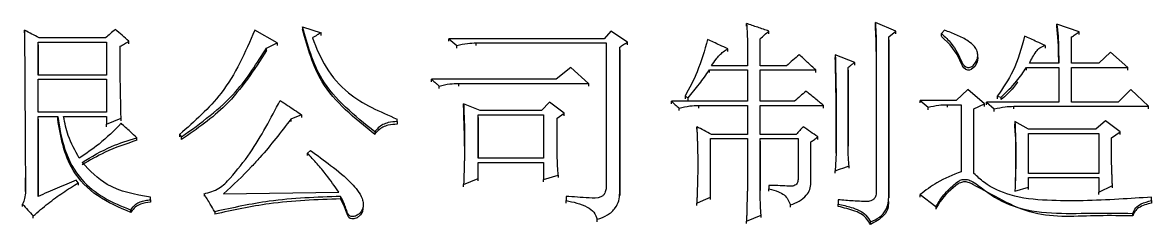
# Model space of a CAD drawing. Header units: millimetres. Extents: x 2371 to 4515, y 843 to 2359.
# Drawn here: x 2909.35 to 2921.86, y 2089.21 to 2091.44 of the extents above; entities that cross this region are included whole.
import ezdxf

# ---------------------------------------------------------------- set-up
doc = ezdxf.new("R2010")
doc.units = ezdxf.units.MM

msp = doc.modelspace()

# ---------------------------------------------------------------- linework, layer by layer
at = {"color": 7, "linetype": 'Continuous', "lineweight": 25}
for p, q in [((2912.453, 2091.391), (2912.453, 2091.361)), ((2917.375, 2091.398), (2917.375, 2091.428)), ((2919.03, 2091.344), (2918.803, 2091.438)), ((2918.803, 2091.408), (2918.803, 2091.438)), ((2921.063, 2091.335), (2920.815, 2091.419)), ((2920.815, 2091.389), (2920.815, 2091.419)), ((2909.37, 2091.324), (2909.37, 2091.354)), ((2910.268, 2091.269), (2909.532, 2091.269)), ((2912.172, 2091.213), (2911.923, 2091.354)), ((2912.658, 2091.296), (2912.658, 2091.326)), ((2914.075, 2091.26), (2914.162, 2091.185)), ((2915.795, 2091.26), (2914.075, 2091.26)), ((2914.075, 2091.231), (2914.075, 2091.26)), ((2915.871, 2091.344), (2915.795, 2091.26)), ((2916.055, 2091.223), (2915.871, 2091.344)), ((2917.526, 2090.961), (2917.526, 2091.26)), ((2917.526, 2091.231), (2917.526, 2091.26)), ((2917.624, 2091.315), (2917.624, 2091.344)), ((2918.954, 2091.279), (2919.03, 2091.344)), ((2918.954, 2089.525), (2918.954, 2091.279)), ((2918.954, 2091.249), (2918.954, 2091.279)), ((2918.954, 2091.249), (2918.954, 2089.498)), ((2919.03, 2091.315), (2919.03, 2091.344)), ((2919.571, 2091.354), (2919.538, 2091.316)), ((2919.538, 2091.287), (2919.538, 2091.316)), ((2920.977, 2090.989), (2920.977, 2091.279)), ((2920.977, 2091.249), (2920.977, 2091.279)), ((2921.063, 2091.305), (2921.063, 2091.335)), ((2909.521, 2091.223), (2910.279, 2091.223)), ((2909.521, 2090.858), (2909.521, 2091.223)), ((2909.521, 2091.193), (2909.521, 2091.223)), ((2909.521, 2091.193), (2909.521, 2090.858)), ((2910.279, 2091.223), (2910.279, 2090.858)), ((2910.527, 2091.203), (2910.527, 2091.232)), ((2912.053, 2091.128), (2912.053, 2091.157)), ((2912.172, 2091.213), (2912.172, 2091.184)), ((2914.162, 2091.156), (2914.162, 2091.185)), ((2914.378, 2091.213), (2915.817, 2091.213)), ((2914.378, 2091.184), (2914.378, 2091.213)), ((2915.817, 2091.213), (2915.817, 2089.601)), ((2915.969, 2089.554), (2915.969, 2091.167)), ((2915.969, 2091.137), (2915.969, 2091.167)), ((2915.969, 2091.137), (2915.969, 2089.526)), ((2916.055, 2091.193), (2916.055, 2091.223)), ((2917.169, 2091.119), (2917.169, 2091.148)), ((2918.813, 2091.148), (2918.813, 2089.563)), ((2918.813, 2091.148), (2918.813, 2091.119)), ((2920.685, 2091.185), (2920.685, 2091.156)), ((2917.386, 2091.101), (2917.386, 2090.961)), ((2917.386, 2091.101), (2917.386, 2091.072)), ((2918.575, 2090.998), (2918.359, 2091.083)), ((2918.359, 2091.083), (2918.359, 2091.053)), ((2918.575, 2090.969), (2918.575, 2090.998)), ((2919.938, 2091.084), (2919.938, 2091.093)), ((2919.938, 2091.064), (2919.938, 2091.075)), ((2920.836, 2090.989), (2920.512, 2090.989)), ((2921.28, 2090.989), (2920.977, 2090.989)), ((2921.41, 2091.111), (2921.28, 2090.989)), ((2921.604, 2090.942), (2921.41, 2091.111)), ((2915.428, 2090.942), (2915.265, 2090.811)), ((2915.622, 2090.764), (2915.428, 2090.942)), ((2916.964, 2090.914), (2917.386, 2090.914)), ((2917.386, 2090.961), (2916.985, 2090.961)), ((2917.386, 2090.914), (2917.386, 2090.568)), ((2917.818, 2090.961), (2917.526, 2090.961)), ((2917.526, 2090.914), (2918.143, 2090.914)), ((2917.526, 2090.568), (2917.526, 2090.914)), ((2917.526, 2090.885), (2917.526, 2090.914)), ((2918.143, 2090.885), (2918.143, 2090.914)), ((2918.5, 2090.071), (2918.5, 2090.942)), ((2918.5, 2090.913), (2918.5, 2090.942)), ((2918.5, 2090.913), (2918.5, 2090.071)), ((2920.479, 2090.942), (2920.836, 2090.942)), ((2920.479, 2090.913), (2920.479, 2090.942)), ((2920.836, 2090.942), (2920.836, 2090.558)), ((2920.977, 2090.942), (2921.604, 2090.942)), ((2920.977, 2090.558), (2920.977, 2090.942)), ((2920.977, 2090.913), (2920.977, 2090.942)), ((2921.604, 2090.913), (2921.604, 2090.942)), ((2910.279, 2090.858), (2909.521, 2090.858)), ((2909.521, 2090.811), (2910.279, 2090.811)), ((2909.521, 2090.446), (2909.521, 2090.811)), ((2909.521, 2090.782), (2909.521, 2090.811)), ((2910.279, 2090.811), (2910.279, 2090.446)), ((2915.265, 2090.811), (2913.881, 2090.811)), ((2913.881, 2090.782), (2913.881, 2090.811)), ((2913.967, 2090.708), (2913.967, 2090.736)), ((2914.184, 2090.764), (2915.622, 2090.764)), ((2914.184, 2090.736), (2914.184, 2090.764)), ((2915.622, 2090.764), (2915.622, 2090.736)), ((2916.693, 2090.624), (2916.726, 2090.605)), ((2916.693, 2090.624), (2916.693, 2090.595)), ((2919.83, 2090.699), (2919.7, 2090.577)), ((2920.014, 2090.54), (2919.83, 2090.699)), ((2920.155, 2090.624), (2920.198, 2090.615)), ((2920.155, 2090.624), (2920.155, 2090.595)), ((2920.198, 2090.586), (2920.198, 2090.615)), ((2921.637, 2090.699), (2921.496, 2090.558)), ((2921.831, 2090.512), (2921.637, 2090.699)), ((2914.422, 2090.465), (2914.238, 2090.54)), ((2914.238, 2090.511), (2914.238, 2090.54)), ((2915.19, 2090.558), (2915.103, 2090.465)), ((2915.352, 2090.436), (2915.19, 2090.558)), ((2917.386, 2090.568), (2916.542, 2090.568)), ((2916.542, 2090.539), (2916.542, 2090.568)), ((2916.628, 2090.464), (2916.628, 2090.493)), ((2916.726, 2090.577), (2916.726, 2090.605)), ((2916.845, 2090.521), (2917.386, 2090.521)), ((2916.845, 2090.492), (2916.845, 2090.521)), ((2917.386, 2090.521), (2917.386, 2090.202)), ((2917.905, 2090.568), (2917.526, 2090.568)), ((2917.526, 2090.521), (2918.229, 2090.521)), ((2917.526, 2090.202), (2917.526, 2090.521)), ((2917.526, 2090.492), (2917.526, 2090.521)), ((2918.229, 2090.492), (2918.229, 2090.521)), ((2919.3, 2090.577), (2919.387, 2090.502)), ((2919.7, 2090.577), (2919.3, 2090.577)), ((2919.387, 2090.474), (2919.387, 2090.502)), ((2919.603, 2090.53), (2919.755, 2090.53)), ((2919.603, 2090.502), (2919.603, 2090.53)), ((2919.755, 2090.53), (2919.755, 2089.789)), ((2919.895, 2090.483), (2920.014, 2090.54)), ((2920.014, 2090.511), (2920.014, 2090.54)), ((2920.036, 2090.558), (2920.122, 2090.483)), ((2920.836, 2090.558), (2920.036, 2090.558)), ((2920.036, 2090.53), (2920.036, 2090.558)), ((2920.339, 2090.512), (2921.831, 2090.512)), ((2920.339, 2090.483), (2920.339, 2090.512)), ((2921.496, 2090.558), (2920.977, 2090.558)), ((2921.831, 2090.483), (2921.831, 2090.512)), ((2910.279, 2090.446), (2909.521, 2090.446)), ((2909.521, 2090.399), (2909.738, 2090.399)), ((2909.521, 2089.516), (2909.521, 2090.399)), ((2909.521, 2090.371), (2909.521, 2090.399)), ((2909.521, 2090.37), (2909.521, 2089.516)), ((2909.738, 2090.371), (2909.738, 2090.399)), ((2909.803, 2090.399), (2910.279, 2090.399)), ((2910.279, 2090.399), (2910.279, 2090.315)), ((2910.441, 2090.352), (2910.441, 2090.38)), ((2912.442, 2090.418), (2912.323, 2090.371)), ((2912.323, 2090.371), (2912.323, 2090.343)), ((2912.442, 2090.418), (2912.442, 2090.389)), ((2913.502, 2090.343), (2913.502, 2090.371)), ((2913.502, 2090.343), (2913.502, 2090.371)), ((2914.4, 2090.418), (2915.125, 2090.418)), ((2914.4, 2089.939), (2914.4, 2090.418)), ((2914.4, 2090.389), (2914.4, 2090.418)), ((2914.4, 2090.389), (2914.4, 2089.939)), ((2915.103, 2090.465), (2914.422, 2090.465)), ((2915.125, 2090.418), (2915.125, 2089.939)), ((2915.276, 2090.38), (2915.352, 2090.436)), ((2915.276, 2089.986), (2915.276, 2090.38)), ((2915.276, 2090.352), (2915.276, 2090.38)), ((2915.352, 2090.408), (2915.352, 2090.436)), ((2919.895, 2089.77), (2919.895, 2090.483)), ((2919.895, 2090.455), (2919.895, 2090.483)), ((2920.122, 2090.455), (2920.122, 2090.483)), ((2910.279, 2090.286), (2910.279, 2090.315)), ((2913.502, 2090.343), (2913.502, 2090.315)), ((2916.823, 2090.258), (2916.823, 2090.286)), ((2920.501, 2090.258), (2920.35, 2090.343)), ((2920.35, 2090.343), (2920.35, 2090.314)), ((2920.353, 2090.22), (2920.35, 2090.314)), ((2921.247, 2090.258), (2920.501, 2090.258)), ((2921.356, 2090.352), (2921.247, 2090.258)), ((2921.518, 2090.23), (2921.356, 2090.352)), ((2910.614, 2090.137), (2910.614, 2090.164)), ((2911.09, 2090.202), (2911.112, 2090.174)), ((2911.112, 2090.146), (2911.112, 2090.174)), ((2913.253, 2090.23), (2913.253, 2090.202)), ((2916.975, 2090.155), (2917.386, 2090.155)), ((2916.975, 2089.507), (2916.975, 2090.155)), ((2916.975, 2090.127), (2916.975, 2090.155)), ((2917.386, 2090.202), (2916.985, 2090.202)), ((2917.386, 2090.155), (2917.386, 2089.648)), ((2917.926, 2090.202), (2917.526, 2090.202)), ((2917.526, 2090.155), (2917.948, 2090.155)), ((2917.526, 2089.582), (2917.526, 2090.155)), ((2917.526, 2090.127), (2917.526, 2090.155)), ((2917.526, 2090.127), (2917.526, 2089.582)), ((2917.948, 2090.155), (2917.948, 2089.723)), ((2918.089, 2089.666), (2918.089, 2090.118)), ((2918.089, 2090.09), (2918.089, 2090.118)), ((2918.164, 2090.146), (2918.164, 2090.174)), ((2920.501, 2090.211), (2921.28, 2090.211)), ((2920.501, 2089.77), (2920.501, 2090.211)), ((2920.501, 2090.183), (2920.501, 2090.211)), ((2921.28, 2090.211), (2921.28, 2089.77)), ((2921.42, 2090.164), (2921.518, 2090.23)), ((2921.518, 2090.202), (2921.518, 2090.23)), ((2912.539, 2090.024), (2912.507, 2089.995)), ((2912.507, 2089.968), (2912.507, 2089.995)), ((2918.37, 2089.995), (2918.359, 2089.798)), ((2915.125, 2089.939), (2914.4, 2089.939)), ((2914.4, 2089.892), (2915.125, 2089.892)), ((2914.4, 2089.713), (2914.4, 2089.892)), ((2914.4, 2089.865), (2914.4, 2089.892)), ((2915.125, 2089.892), (2915.125, 2089.704)), ((2915.125, 2089.704), (2915.287, 2089.751)), ((2915.287, 2089.751), (2915.287, 2089.724)), ((2918.359, 2089.771), (2918.359, 2089.798)), ((2918.511, 2089.827), (2918.511, 2089.854)), ((2921.28, 2089.77), (2920.501, 2089.77)), ((2909.381, 2089.571), (2909.38, 2089.722)), ((2909.965, 2089.666), (2909.943, 2089.695)), ((2909.965, 2089.666), (2909.965, 2089.639)), ((2914.238, 2089.648), (2914.4, 2089.713)), ((2914.238, 2089.621), (2914.238, 2089.648)), ((2914.4, 2089.686), (2914.4, 2089.713)), ((2915.125, 2089.677), (2915.125, 2089.704)), ((2917.624, 2089.638), (2917.624, 2089.601)), ((2918.089, 2089.639), (2918.089, 2089.666)), ((2920.35, 2089.572), (2920.501, 2089.619)), ((2920.501, 2089.723), (2921.28, 2089.723)), ((2920.501, 2089.619), (2920.501, 2089.723)), ((2920.501, 2089.696), (2920.501, 2089.723)), ((2920.501, 2089.592), (2920.501, 2089.619)), ((2921.28, 2089.723), (2921.28, 2089.563)), ((2921.28, 2089.563), (2921.431, 2089.638)), ((2921.431, 2089.611), (2921.431, 2089.638)), ((2910.765, 2089.478), (2910.765, 2089.506)), ((2910.765, 2089.48), (2910.765, 2089.506)), ((2911.36, 2089.544), (2911.36, 2089.517)), ((2911.577, 2089.544), (2912.853, 2089.563)), ((2912.875, 2089.516), (2912.875, 2089.489)), ((2915.374, 2089.516), (2915.374, 2089.469)), ((2915.969, 2089.527), (2915.969, 2089.553)), ((2916.975, 2089.48), (2916.975, 2089.507)), ((2917.624, 2089.574), (2917.624, 2089.601)), ((2918.954, 2089.499), (2918.954, 2089.525)), ((2919.3, 2089.535), (2919.473, 2089.403)), ((2919.3, 2089.508), (2919.3, 2089.535)), ((2921.28, 2089.536), (2921.28, 2089.563)), ((2921.864, 2089.469), (2921.864, 2089.507)), ((2921.864, 2089.48), (2921.864, 2089.507)), ((2909.348, 2089.404), (2909.348, 2089.431)), ((2910.549, 2089.339), (2910.549, 2089.365)), ((2910.765, 2089.478), (2910.765, 2089.451)), ((2913.119, 2089.467), (2913.119, 2089.477)), ((2915.374, 2089.442), (2915.374, 2089.469)), ((2916.823, 2089.414), (2916.823, 2089.441)), ((2917.862, 2089.395), (2917.862, 2089.422)), ((2918.392, 2089.478), (2918.392, 2089.431)), ((2918.392, 2089.405), (2918.392, 2089.431)), ((2918.951, 2089.431), (2918.951, 2089.458)), ((2919.473, 2089.403), (2919.473, 2089.376)), ((2921.864, 2089.469), (2921.864, 2089.442)), ((2909.467, 2089.273), (2909.467, 2089.299)), ((2911.479, 2089.346), (2911.479, 2089.32)), ((2915.72, 2089.235), (2915.72, 2089.262)), ((2917.375, 2089.216), (2917.375, 2089.243)), ((2917.537, 2089.282), (2917.537, 2089.309)), ((2921.658, 2089.301), (2921.658, 2089.328)), ((2918.749, 2089.206), (2918.749, 2089.233))]:
    msp.add_line(p, q, dxfattribs=at)
at = {"color": 7, "linetype": 'Continuous', "lineweight": 25, "flags": 128}
for points in [[(2912.453, 2091.391), (2912.556, 2091.358), (2912.658, 2091.326)], [(2919.935, 2091.063), (2919.938, 2091.047), (2919.931, 2090.999), (2919.905, 2090.954), (2919.865, 2090.919), (2919.847, 2090.912), (2919.828, 2090.912), (2919.808, 2090.919), (2919.785, 2090.937), (2919.768, 2090.961), (2919.71, 2091.086), (2919.632, 2091.191), (2919.538, 2091.286), (2919.538, 2091.286)], [(2912.053, 2091.157), (2912.097, 2091.178), (2912.135, 2091.196), (2912.172, 2091.213)], [(2916.964, 2090.885), (2916.964, 2090.892), (2916.964, 2090.9), (2916.964, 2090.914)], [(2919.3, 2090.549), (2919.3, 2090.563), (2919.3, 2090.577)], [(2910.279, 2090.315), (2910.36, 2090.347), (2910.441, 2090.38)], [(2911.09, 2090.202), (2911.09, 2090.192), (2911.09, 2090.182), (2911.09, 2090.174)], [(2918.359, 2089.798), (2918.406, 2089.815), (2918.452, 2089.833), (2918.511, 2089.854)], [(2913.123, 2089.42), (2913.125, 2089.408), (2913.116, 2089.35), (2913.094, 2089.31), (2913.059, 2089.28), (2913.021, 2089.266), (2912.999, 2089.266), (2912.981, 2089.271), (2912.967, 2089.282), (2912.953, 2089.303), (2912.932, 2089.359), (2912.912, 2089.41), (2912.875, 2089.488), (2912.875, 2089.488)], [(2916.823, 2089.441), (2916.899, 2089.474), (2916.975, 2089.507)], [(2917.375, 2089.243), (2917.456, 2089.276), (2917.537, 2089.309)]]:
    msp.add_lwpolyline(points, dxfattribs=at)
at = {"color": 7, "linetype": 'Continuous', "lineweight": 25}
for points, knots in [([(2910.376, 2091.363), (2910.358, 2091.347), (2910.322, 2091.316), (2910.286, 2091.285), (2910.268, 2091.269)], [0, 0, 0, 0, 0.500001, 1, 1, 1, 1]), ([(2910.527, 2091.232), (2910.502, 2091.254), (2910.452, 2091.298), (2910.401, 2091.341), (2910.376, 2091.363)], [0, 0, 0, 0, 0.499999, 1, 1, 1, 1]), ([(2913.253, 2090.23), (2913.031, 2090.408), (2912.638, 2090.721), (2912.509, 2091.189), (2912.453, 2091.391)], [0, 0, 0, 0, 0.567651, 1, 1, 1, 1]), ([(2917.375, 2091.428), (2917.378, 2091.39), (2917.383, 2091.316), (2917.385, 2091.207), (2917.386, 2091.136), (2917.386, 2091.101)], [0, 0, 0, 0, 0.356505, 0.6781686, 1, 1, 1, 1]), ([(2917.624, 2091.344), (2917.582, 2091.358), (2917.499, 2091.386), (2917.416, 2091.414), (2917.375, 2091.428)], [0, 0, 0, 0, 0.499999, 1, 1, 1, 1]), ([(2918.803, 2091.438), (2918.805, 2091.405), (2918.809, 2091.341), (2918.812, 2091.244), (2918.813, 2091.18), (2918.813, 2091.148)], [0, 0, 0, 0, 0.335205, 0.667529, 1, 1, 1, 1]), ([(2918.813, 2091.118), (2918.813, 2091.151), (2918.812, 2091.215), (2918.809, 2091.312), (2918.805, 2091.376), (2918.803, 2091.408)], [0, 0, 0, 0, 0.335659, 0.667726, 1, 1, 1, 1]), ([(2920.815, 2091.419), (2920.815, 2091.416), (2920.816, 2091.411), (2920.817, 2091.403), (2920.818, 2091.395), (2920.819, 2091.388), (2920.82, 2091.381), (2920.821, 2091.374), (2920.821, 2091.367), (2920.822, 2091.358), (2920.826, 2091.329), (2920.83, 2091.278), (2920.832, 2091.229), (2920.833, 2091.2), (2920.833, 2091.192), (2920.833, 2091.186), (2920.833, 2091.179), (2920.834, 2091.173), (2920.834, 2091.165), (2920.834, 2091.159), (2920.834, 2091.153), (2920.834, 2091.147), (2920.834, 2091.139), (2920.835, 2091.132), (2920.835, 2091.126), (2920.835, 2091.12), (2920.835, 2091.114), (2920.835, 2091.106), (2920.835, 2091.1), (2920.835, 2091.092), (2920.835, 2091.086), (2920.835, 2091.079), (2920.836, 2091.073), (2920.836, 2091.065), (2920.836, 2091.059), (2920.836, 2091.051), (2920.836, 2091.045), (2920.836, 2091.038), (2920.836, 2091.032), (2920.836, 2091.024), (2920.836, 2091.018), (2920.836, 2091.011), (2920.836, 2091.004), (2920.836, 2090.997), (2920.836, 2090.992), (2920.836, 2090.989)], [0, 0, 0, 0, 0.0190515, 0.0381029, 0.0571543, 0.0762057, 0.0857315, 0.1047829, 0.1238344, 0.1333601, 0.1714636, 0.3239096, 0.4928315, 0.5139452, 0.524502, 0.5456156, 0.5561724, 0.577286, 0.5878428, 0.6089564, 0.6195132, 0.63007, 0.6511837, 0.6722973, 0.6828541, 0.6934109, 0.7145245, 0.7250813, 0.7461949, 0.7567517, 0.7778653, 0.7884221, 0.8095357, 0.8200925, 0.8412061, 0.8517629, 0.8728766, 0.8834334, 0.904547, 0.9151038, 0.9362174, 0.9467742, 0.9678878, 0.9784446, 1, 1, 1, 1]), ([(2920.836, 2090.989), (2920.836, 2091.023), (2920.835, 2091.101), (2920.832, 2091.234), (2920.821, 2091.333), (2920.815, 2091.389)], [0, 0, 0, 0, 0.254107, 0.581877, 1, 1, 1, 1]), ([(2909.37, 2091.354), (2909.37, 2091.292), (2909.371, 2091.169), (2909.372, 2090.984), (2909.373, 2090.799), (2909.374, 2090.645), (2909.375, 2090.491), (2909.376, 2090.336), (2909.377, 2090.151), (2909.378, 2089.996), (2909.379, 2089.853), (2909.38, 2089.747), (2909.38, 2089.647), (2909.381, 2089.597), (2909.381, 2089.572)], [0, 0, 0, 0, 0.104023, 0.208045, 0.312068, 0.416091, 0.468102, 0.572125, 0.676148, 0.78017, 0.832182, 0.916091, 0.958045, 1, 1, 1, 1]), ([(2909.532, 2091.269), (2909.505, 2091.283), (2909.451, 2091.312), (2909.397, 2091.34), (2909.37, 2091.354)], [0, 0, 0, 0, 0.5, 1, 1, 1, 1]), ([(2911.923, 2091.354), (2911.816, 2091.109), (2911.624, 2090.668), (2911.255, 2090.346), (2911.09, 2090.202)], [0, 0, 0, 0, 0.552865, 1, 1, 1, 1]), ([(2913.253, 2090.202), (2913.031, 2090.379), (2912.639, 2090.692), (2912.509, 2091.159), (2912.453, 2091.361)], [0, 0, 0, 0, 0.567768, 1, 1, 1, 1]), ([(2912.658, 2091.326), (2912.644, 2091.317), (2912.621, 2091.304), (2912.588, 2091.285), (2912.57, 2091.275), (2912.561, 2091.27)], [0, 0, 0, 0, 0.439737, 0.71987, 1, 1, 1, 1]), ([(2912.561, 2091.27), (2912.606, 2091.158), (2912.697, 2090.932), (2913.001, 2090.585), (2913.311, 2090.453), (2913.502, 2090.371)], [0, 0, 0, 0, 0.271527, 0.550151, 1, 1, 1, 1]), ([(2916.942, 2091.251), (2916.909, 2091.13), (2916.848, 2090.913), (2916.741, 2090.713), (2916.693, 2090.624)], [0, 0, 0, 0, 0.557381, 1, 1, 1, 1]), ([(2917.169, 2091.148), (2917.139, 2091.162), (2917.086, 2091.186), (2917.01, 2091.22), (2916.965, 2091.241), (2916.942, 2091.251)], [0, 0, 0, 0, 0.401772, 0.700886, 1, 1, 1, 1]), ([(2917.526, 2091.26), (2917.542, 2091.274), (2917.575, 2091.302), (2917.607, 2091.33), (2917.624, 2091.344)], [0, 0, 0, 0, 0.500001, 1, 1, 1, 1]), ([(2919.538, 2091.316), (2919.576, 2091.281), (2919.672, 2091.19), (2919.733, 2091.062), (2919.776, 2090.975), (2919.795, 2090.956), (2919.814, 2090.944), (2919.835, 2090.94), (2919.855, 2090.943), (2919.881, 2090.957), (2919.909, 2090.986), (2919.934, 2091.029), (2919.941, 2091.081), (2919.931, 2091.131), (2919.896, 2091.186), (2919.821, 2091.245), (2919.707, 2091.303), (2919.616, 2091.337), (2919.571, 2091.354)], [0, 0, 0, 0, 0.132576, 0.339199, 0.368942, 0.383766, 0.408891, 0.423884, 0.438973, 0.459319, 0.498147, 0.542368, 0.587069, 0.63299, 0.675109, 0.75468, 0.876186, 1, 1, 1, 1]), ([(2920.458, 2091.288), (2920.423, 2091.156), (2920.361, 2090.918), (2920.218, 2090.715), (2920.155, 2090.624)], [0, 0, 0, 0, 0.555082, 1, 1, 1, 1]), ([(2920.685, 2091.185), (2920.654, 2091.199), (2920.601, 2091.223), (2920.526, 2091.258), (2920.48, 2091.278), (2920.458, 2091.288)], [0, 0, 0, 0, 0.40179, 0.700895, 1, 1, 1, 1]), ([(2920.977, 2091.279), (2920.991, 2091.288), (2921.02, 2091.307), (2921.049, 2091.326), (2921.063, 2091.335)], [0, 0, 0, 0, 0.499999, 1, 1, 1, 1]), ([(2910.43, 2091.176), (2910.446, 2091.185), (2910.479, 2091.204), (2910.511, 2091.223), (2910.527, 2091.232)], [0, 0, 0, 0, 0.4999992, 1, 1, 1, 1]), ([(2910.441, 2090.38), (2910.437, 2090.541), (2910.432, 2090.705), (2910.431, 2090.873), (2910.431, 2090.886), (2910.431, 2090.899), (2910.431, 2090.912), (2910.431, 2090.922), (2910.431, 2090.935), (2910.431, 2090.948), (2910.431, 2090.961), (2910.431, 2090.971), (2910.431, 2090.984), (2910.431, 2090.997), (2910.43, 2091.01), (2910.43, 2091.023), (2910.43, 2091.036), (2910.43, 2091.049), (2910.43, 2091.059), (2910.43, 2091.072), (2910.43, 2091.083), (2910.43, 2091.093), (2910.43, 2091.099), (2910.43, 2091.106), (2910.43, 2091.112), (2910.43, 2091.117), (2910.43, 2091.124), (2910.43, 2091.13), (2910.43, 2091.137), (2910.43, 2091.142), (2910.43, 2091.148), (2910.43, 2091.155), (2910.43, 2091.161), (2910.43, 2091.168), (2910.43, 2091.173), (2910.43, 2091.176)], [0, 0, 0, 0, 0.606141, 0.618449, 0.630757, 0.655373, 0.667681, 0.679989, 0.692297, 0.716913, 0.729221, 0.741529, 0.753837, 0.778453, 0.790761, 0.803069, 0.827685, 0.839993, 0.852301, 0.864609, 0.889225, 0.895379, 0.901533, 0.913842, 0.919996, 0.92615, 0.932304, 0.944612, 0.950766, 0.95692, 0.963074, 0.975382, 0.981536, 0.98769, 1, 1, 1, 1]), ([(2911.112, 2090.174), (2911.326, 2090.328), (2911.704, 2090.602), (2911.947, 2090.989), (2912.053, 2091.157)], [0, 0, 0, 0, 0.565351, 1, 1, 1, 1]), ([(2912.053, 2091.128), (2911.915, 2090.914), (2911.666, 2090.529), (2911.283, 2090.264), (2911.112, 2090.145)], [0, 0, 0, 0, 0.55369, 1, 1, 1, 1]), ([(2914.162, 2091.185), (2914.202, 2091.195), (2914.273, 2091.211), (2914.346, 2091.213), (2914.378, 2091.213)], [0, 0, 0, 0, 0.558835, 1, 1, 1, 1]), ([(2915.969, 2091.167), (2915.983, 2091.176), (2916.012, 2091.195), (2916.041, 2091.213), (2916.055, 2091.223)], [0, 0, 0, 0, 0.4999996, 1, 1, 1, 1]), ([(2916.985, 2090.961), (2917.002, 2090.985), (2917.03, 2091.025), (2917.075, 2091.077), (2917.116, 2091.119), (2917.151, 2091.138), (2917.169, 2091.148)], [0, 0, 0, 0, 0.335639, 0.554348, 0.775254, 1, 1, 1, 1]), ([(2920.512, 2090.989), (2920.534, 2091.033), (2920.565, 2091.094), (2920.625, 2091.165), (2920.665, 2091.178), (2920.685, 2091.185)], [0, 0, 0, 0, 0.55151, 0.77279, 1, 1, 1, 1]), ([(2917.959, 2091.083), (2917.935, 2091.062), (2917.889, 2091.022), (2917.842, 2090.981), (2917.818, 2090.961)], [0, 0, 0, 0, 0.5, 1, 1, 1, 1]), ([(2918.143, 2090.914), (2918.112, 2090.942), (2918.051, 2090.998), (2917.99, 2091.055), (2917.959, 2091.083)], [0, 0, 0, 0, 0.5, 1, 1, 1, 1]), ([(2918.359, 2091.083), (2918.359, 2091.072), (2918.36, 2091.056), (2918.36, 2091.036), (2918.361, 2091.02), (2918.361, 2091.004), (2918.361, 2090.989), (2918.362, 2090.973), (2918.362, 2090.957), (2918.362, 2090.941), (2918.363, 2090.926), (2918.363, 2090.91), (2918.363, 2090.889), (2918.364, 2090.868), (2918.364, 2090.847), (2918.365, 2090.832), (2918.365, 2090.816), (2918.365, 2090.8), (2918.366, 2090.779), (2918.366, 2090.758), (2918.366, 2090.737), (2918.367, 2090.716), (2918.367, 2090.68), (2918.368, 2090.607), (2918.369, 2090.533), (2918.369, 2090.47), (2918.369, 2090.444), (2918.369, 2090.423), (2918.369, 2090.407), (2918.369, 2090.392), (2918.369, 2090.376), (2918.369, 2090.36), (2918.369, 2090.344), (2918.369, 2090.329), (2918.369, 2090.313), (2918.37, 2090.297), (2918.37, 2090.282), (2918.37, 2090.261), (2918.37, 2090.24), (2918.37, 2090.219), (2918.37, 2090.203), (2918.37, 2090.187), (2918.37, 2090.171), (2918.37, 2090.156), (2918.37, 2090.14), (2918.37, 2090.127), (2918.37, 2090.116), (2918.37, 2090.108), (2918.37, 2090.101), (2918.37, 2090.093), (2918.37, 2090.085), (2918.37, 2090.077), (2918.37, 2090.069), (2918.37, 2090.061), (2918.37, 2090.053), (2918.37, 2090.043), (2918.37, 2090.032), (2918.37, 2090.022), (2918.37, 2090.014), (2918.37, 2090.005), (2918.37, 2089.999), (2918.37, 2089.995)], [0, 0, 0, 0, 0.028913, 0.04337, 0.057826, 0.072283, 0.08674, 0.101196, 0.115653, 0.13011, 0.144566, 0.159023, 0.173479, 0.202393, 0.216849, 0.231306, 0.245763, 0.260219, 0.274676, 0.303589, 0.318046, 0.332502, 0.361416, 0.419242, 0.534896, 0.563809, 0.592722, 0.607179, 0.621635, 0.636092, 0.650548, 0.665005, 0.679462, 0.693918, 0.708375, 0.722832, 0.737288, 0.751745, 0.780658, 0.795115, 0.809571, 0.824028, 0.838485, 0.852941, 0.867398, 0.881854, 0.889083, 0.896311, 0.903539, 0.910768, 0.917996, 0.925224, 0.932453, 0.939681, 0.946909, 0.954138, 0.968594, 0.975822, 0.983051, 0.990279, 1, 1, 1, 1]), ([(2918.37, 2089.995), (2918.37, 2090.07), (2918.37, 2090.284), (2918.369, 2090.637), (2918.362, 2090.914), (2918.359, 2091.053)], [0, 0, 0, 0, 0.211658, 0.605797, 1, 1, 1, 1]), ([(2918.5, 2090.942), (2918.506, 2090.947), (2918.522, 2090.959), (2918.547, 2090.977), (2918.566, 2090.991), (2918.575, 2090.998)], [0, 0, 0, 0, 0.25, 0.624999, 1, 1, 1, 1]), ([(2916.726, 2090.605), (2916.747, 2090.631), (2916.79, 2090.681), (2916.872, 2090.783), (2916.927, 2090.862), (2916.964, 2090.914)], [0, 0, 0, 0, 0.254915, 0.509864, 1, 1, 1, 1]), ([(2920.198, 2090.615), (2920.258, 2090.671), (2920.363, 2090.771), (2920.444, 2090.89), (2920.479, 2090.942)], [0, 0, 0, 0, 0.563281, 1, 1, 1, 1]), ([(2913.881, 2090.811), (2913.893, 2090.801), (2913.914, 2090.783), (2913.943, 2090.758), (2913.959, 2090.743), (2913.967, 2090.736)], [0, 0, 0, 0, 0.428348, 0.714171, 1, 1, 1, 1]), ([(2913.967, 2090.736), (2914.007, 2090.746), (2914.078, 2090.762), (2914.151, 2090.764), (2914.184, 2090.764)], [0, 0, 0, 0, 0.558839, 1, 1, 1, 1]), ([(2920.38, 2090.781), (2920.365, 2090.761), (2920.314, 2090.689), (2920.246, 2090.629), (2920.198, 2090.586)], [0, 0, 0, 0, 0.281385, 1, 1, 1, 1]), ([(2918.035, 2090.68), (2918.013, 2090.661), (2917.97, 2090.624), (2917.926, 2090.586), (2917.905, 2090.568)], [0, 0, 0, 0, 0.5, 1, 1, 1, 1]), ([(2918.229, 2090.521), (2918.197, 2090.547), (2918.132, 2090.601), (2918.067, 2090.654), (2918.035, 2090.68)], [0, 0, 0, 0, 0.5, 1, 1, 1, 1]), ([(2911.36, 2089.544), (2911.418, 2089.56), (2911.531, 2089.591), (2911.695, 2089.764), (2911.942, 2090.075), (2912.1, 2090.379), (2912.204, 2090.577)], [0, 0, 0, 0, 0.124706, 0.247159, 0.50724, 1, 1, 1, 1]), ([(2912.204, 2090.577), (2912.232, 2090.559), (2912.285, 2090.523), (2912.364, 2090.47), (2912.416, 2090.435), (2912.442, 2090.418)], [0, 0, 0, 0, 0.3477794, 0.6738893, 1, 1, 1, 1]), ([(2914.238, 2090.54), (2914.239, 2090.508), (2914.241, 2090.461), (2914.243, 2090.406), (2914.244, 2090.38), (2914.245, 2090.368), (2914.245, 2090.362), (2914.245, 2090.356), (2914.245, 2090.348), (2914.246, 2090.339), (2914.246, 2090.327), (2914.247, 2090.303), (2914.248, 2090.252), (2914.249, 2090.173), (2914.249, 2090.078), (2914.249, 2090.011), (2914.248, 2089.971), (2914.248, 2089.96), (2914.247, 2089.948), (2914.247, 2089.936), (2914.247, 2089.92), (2914.246, 2089.904), (2914.246, 2089.888), (2914.245, 2089.865), (2914.245, 2089.837), (2914.244, 2089.809), (2914.243, 2089.794), (2914.243, 2089.782), (2914.242, 2089.766), (2914.242, 2089.75), (2914.241, 2089.734), (2914.241, 2089.722), (2914.24, 2089.711), (2914.24, 2089.699), (2914.239, 2089.684), (2914.239, 2089.667), (2914.238, 2089.654), (2914.238, 2089.648)], [0, 0, 0, 0, 0.106229, 0.159343, 0.1859, 0.19254, 0.199179, 0.205818, 0.212458, 0.225736, 0.239015, 0.252293, 0.305408, 0.411639, 0.51787, 0.6241, 0.637379, 0.650658, 0.663936, 0.677215, 0.690493, 0.717051, 0.730329, 0.743608, 0.796722, 0.823279, 0.836558, 0.849837, 0.863115, 0.889672, 0.902951, 0.91623, 0.929508, 0.942787, 0.956065, 0.978033, 1, 1, 1, 1]), ([(2914.249, 2090.072), (2914.249, 2090.077), (2914.249, 2090.114), (2914.248, 2090.183), (2914.244, 2090.324), (2914.24, 2090.433), (2914.238, 2090.511)], [0, 0, 0, 0, 0.03725, 0.252924, 0.468596, 1, 1, 1, 1]), ([(2916.542, 2090.568), (2916.556, 2090.555), (2916.585, 2090.53), (2916.614, 2090.505), (2916.628, 2090.493)], [0, 0, 0, 0, 0.4999996, 1, 1, 1, 1]), ([(2916.628, 2090.493), (2916.668, 2090.502), (2916.739, 2090.519), (2916.812, 2090.52), (2916.845, 2090.521)], [0, 0, 0, 0, 0.558835, 1, 1, 1, 1]), ([(2919.387, 2090.502), (2919.427, 2090.511), (2919.498, 2090.528), (2919.571, 2090.53), (2919.603, 2090.53)], [0, 0, 0, 0, 0.558835, 1, 1, 1, 1]), ([(2920.122, 2090.483), (2920.162, 2090.493), (2920.233, 2090.509), (2920.306, 2090.511), (2920.339, 2090.512)], [0, 0, 0, 0, 0.558835, 1, 1, 1, 1]), ([(2909.738, 2090.399), (2909.758, 2090.276), (2909.798, 2090.028), (2909.971, 2089.704), (2910.247, 2089.488), (2910.448, 2089.406), (2910.549, 2089.365)], [0, 0, 0, 0, 0.271409, 0.54611, 0.770558, 1, 1, 1, 1]), ([(2910.549, 2089.338), (2910.421, 2089.392), (2910.171, 2089.498), (2909.828, 2089.845), (2909.772, 2090.173), (2909.738, 2090.37)], [0, 0, 0, 0, 0.291427, 0.572864, 1, 1, 1, 1]), ([(2909.976, 2089.939), (2909.931, 2090.021), (2909.851, 2090.167), (2909.817, 2090.328), (2909.803, 2090.399)], [0, 0, 0, 0, 0.561781, 1, 1, 1, 1]), ([(2912.323, 2090.371), (2912.268, 2090.299), (2912.158, 2090.154), (2912.011, 2089.981), (2911.823, 2089.772), (2911.683, 2089.642), (2911.577, 2089.544)], [0, 0, 0, 0, 0.245125, 0.490307, 0.612877, 1, 1, 1, 1]), ([(2910.441, 2090.324), (2910.362, 2090.244), (2910.221, 2090.101), (2910.051, 2089.989), (2909.976, 2089.939)], [0, 0, 0, 0, 0.556475, 1, 1, 1, 1]), ([(2910.614, 2090.164), (2910.59, 2090.187), (2910.549, 2090.225), (2910.491, 2090.278), (2910.458, 2090.309), (2910.441, 2090.324)], [0, 0, 0, 0, 0.420833, 0.71041, 1, 1, 1, 1]), ([(2913.502, 2090.343), (2913.469, 2090.341), (2913.414, 2090.338), (2913.343, 2090.312), (2913.29, 2090.278), (2913.266, 2090.246), (2913.253, 2090.23)], [0, 0, 0, 0, 0.347684, 0.57015, 0.787843, 1, 1, 1, 1]), ([(2913.502, 2090.314), (2913.469, 2090.312), (2913.414, 2090.309), (2913.343, 2090.283), (2913.29, 2090.249), (2913.266, 2090.217), (2913.253, 2090.202)], [0, 0, 0, 0, 0.3477823, 0.5702781, 0.7879423, 1, 1, 1, 1]), ([(2916.823, 2090.286), (2916.823, 2090.282), (2916.824, 2090.273), (2916.824, 2090.262), (2916.824, 2090.254), (2916.825, 2090.245), (2916.825, 2090.236), (2916.826, 2090.227), (2916.826, 2090.219), (2916.826, 2090.21), (2916.827, 2090.201), (2916.827, 2090.192), (2916.827, 2090.184), (2916.828, 2090.175), (2916.828, 2090.166), (2916.828, 2090.158), (2916.829, 2090.149), (2916.829, 2090.14), (2916.829, 2090.131), (2916.83, 2090.123), (2916.83, 2090.114), (2916.83, 2090.105), (2916.83, 2090.096), (2916.831, 2090.088), (2916.831, 2090.077), (2916.831, 2090.063), (2916.832, 2090.037), (2916.834, 2089.945), (2916.834, 2089.84), (2916.833, 2089.744), (2916.832, 2089.713), (2916.832, 2089.691), (2916.831, 2089.674), (2916.831, 2089.656), (2916.83, 2089.639), (2916.83, 2089.621), (2916.829, 2089.604), (2916.829, 2089.59), (2916.828, 2089.58), (2916.828, 2089.571), (2916.828, 2089.562), (2916.827, 2089.553), (2916.827, 2089.542), (2916.827, 2089.533), (2916.826, 2089.523), (2916.826, 2089.514), (2916.826, 2089.503), (2916.825, 2089.494), (2916.825, 2089.485), (2916.825, 2089.477), (2916.824, 2089.468), (2916.824, 2089.459), (2916.824, 2089.451), (2916.823, 2089.445), (2916.823, 2089.441)], [0, 0, 0, 0, 0.015528, 0.031057, 0.038821, 0.046585, 0.062113, 0.069877, 0.077641, 0.09317, 0.100934, 0.108698, 0.124226, 0.131991, 0.139755, 0.155283, 0.163047, 0.170811, 0.18634, 0.194104, 0.201868, 0.217396, 0.22516, 0.232925, 0.248453, 0.263981, 0.27951, 0.341623, 0.590106, 0.65222, 0.683276, 0.698805, 0.729861, 0.74539, 0.760918, 0.791975, 0.807503, 0.823031, 0.83856, 0.846324, 0.854088, 0.869616, 0.87738, 0.892909, 0.900673, 0.916201, 0.923965, 0.939494, 0.947258, 0.955022, 0.97055, 0.978315, 0.986079, 1, 1, 1, 1]), ([(2916.985, 2090.202), (2916.958, 2090.216), (2916.904, 2090.244), (2916.85, 2090.272), (2916.823, 2090.286)], [0, 0, 0, 0, 0.5, 1, 1, 1, 1]), ([(2918.002, 2090.286), (2917.99, 2090.272), (2917.964, 2090.244), (2917.939, 2090.216), (2917.926, 2090.202)], [0, 0, 0, 0, 0.5, 1, 1, 1, 1]), ([(2918.164, 2090.174), (2918.137, 2090.193), (2918.083, 2090.23), (2918.029, 2090.268), (2918.002, 2090.286)], [0, 0, 0, 0, 0.499999, 1, 1, 1, 1]), ([(2920.35, 2090.343), (2920.354, 2090.25), (2920.36, 2090.111), (2920.362, 2089.855), (2920.355, 2089.69), (2920.35, 2089.572)], [0, 0, 0, 0, 0.360824, 0.541241, 1, 1, 1, 1]), ([(2910.008, 2089.892), (2910.115, 2089.955), (2910.306, 2090.069), (2910.519, 2090.135), (2910.614, 2090.164)], [0, 0, 0, 0, 0.5581675, 1, 1, 1, 1]), ([(2910.614, 2090.136), (2910.495, 2090.096), (2910.283, 2090.026), (2910.092, 2089.913), (2910.008, 2089.864)], [0, 0, 0, 0, 0.56146, 1, 1, 1, 1]), ([(2918.089, 2090.118), (2918.101, 2090.127), (2918.127, 2090.146), (2918.152, 2090.164), (2918.164, 2090.174)], [0, 0, 0, 0, 0.5000004, 1, 1, 1, 1]), ([(2920.353, 2090.223), (2920.356, 2090.137), (2920.36, 2090.002), (2920.358, 2089.837), (2920.355, 2089.725), (2920.354, 2089.682), (2920.353, 2089.656)], [0, 0, 0, 0, 0.458446, 0.721932, 0.829459, 1, 1, 1, 1]), ([(2921.431, 2089.638), (2921.431, 2089.641), (2921.431, 2089.646), (2921.431, 2089.654), (2921.43, 2089.662), (2921.43, 2089.67), (2921.43, 2089.678), (2921.429, 2089.686), (2921.429, 2089.694), (2921.429, 2089.702), (2921.428, 2089.71), (2921.428, 2089.718), (2921.428, 2089.726), (2921.427, 2089.734), (2921.427, 2089.742), (2921.427, 2089.75), (2921.427, 2089.758), (2921.426, 2089.766), (2921.426, 2089.774), (2921.426, 2089.782), (2921.425, 2089.79), (2921.425, 2089.798), (2921.425, 2089.806), (2921.425, 2089.814), (2921.424, 2089.823), (2921.424, 2089.831), (2921.424, 2089.839), (2921.424, 2089.847), (2921.424, 2089.855), (2921.423, 2089.863), (2921.423, 2089.871), (2921.423, 2089.879), (2921.423, 2089.887), (2921.423, 2089.895), (2921.423, 2089.903), (2921.422, 2089.911), (2921.422, 2089.919), (2921.422, 2089.929), (2921.422, 2089.94), (2921.422, 2089.951), (2921.422, 2089.959), (2921.422, 2089.967), (2921.421, 2089.975), (2921.421, 2089.983), (2921.421, 2089.991), (2921.421, 2089.999), (2921.421, 2090.007), (2921.421, 2090.015), (2921.421, 2090.023), (2921.421, 2090.031), (2921.421, 2090.039), (2921.421, 2090.047), (2921.421, 2090.055), (2921.421, 2090.063), (2921.421, 2090.071), (2921.421, 2090.079), (2921.421, 2090.087), (2921.421, 2090.095), (2921.421, 2090.103), (2921.421, 2090.111), (2921.421, 2090.119), (2921.421, 2090.127), (2921.421, 2090.135), (2921.421, 2090.143), (2921.42, 2090.153), (2921.42, 2090.16), (2921.42, 2090.164)], [0, 0, 0, 0, 0.015218, 0.030436, 0.045654, 0.060873, 0.076091, 0.091309, 0.106527, 0.121745, 0.136964, 0.152182, 0.1674, 0.182618, 0.197836, 0.213054, 0.228273, 0.243491, 0.258709, 0.273927, 0.289145, 0.304364, 0.319582, 0.3348, 0.350018, 0.365236, 0.380454, 0.395673, 0.410891, 0.426109, 0.441327, 0.456545, 0.471764, 0.486982, 0.5022, 0.517418, 0.532636, 0.547854, 0.578291, 0.593509, 0.608727, 0.623945, 0.639163, 0.654382, 0.6696, 0.684818, 0.700036, 0.715254, 0.730473, 0.745691, 0.760909, 0.776127, 0.791345, 0.806563, 0.821782, 0.837, 0.852218, 0.867436, 0.882654, 0.897873, 0.913091, 0.928309, 0.943527, 0.958745, 0.973963, 1, 1, 1, 1]), ([(2912.853, 2089.563), (2912.809, 2089.628), (2912.734, 2089.736), (2912.614, 2089.877), (2912.543, 2089.956), (2912.507, 2089.995)], [0, 0, 0, 0, 0.425603, 0.712586, 1, 1, 1, 1]), ([(2912.539, 2090.024), (2912.615, 2089.969), (2912.773, 2089.856), (2912.951, 2089.71), (2913.065, 2089.583), (2913.113, 2089.508), (2913.129, 2089.435), (2913.12, 2089.381), (2913.097, 2089.336), (2913.062, 2089.306), (2913.027, 2089.293), (2913, 2089.292), (2912.981, 2089.297), (2912.964, 2089.31), (2912.946, 2089.34), (2912.934, 2089.385), (2912.909, 2089.448), (2912.888, 2089.49), (2912.875, 2089.516)], [0, 0, 0, 0, 0.208327, 0.438591, 0.516152, 0.594124, 0.638952, 0.683964, 0.718603, 0.753477, 0.783861, 0.800038, 0.813271, 0.826563, 0.846381, 0.891589, 0.934119, 1, 1, 1, 1]), ([(2915.287, 2089.751), (2915.284, 2089.784), (2915.28, 2089.839), (2915.277, 2089.917), (2915.277, 2089.963), (2915.276, 2089.986)], [0, 0, 0, 0, 0.415965, 0.707929, 1, 1, 1, 1]), ([(2918.511, 2089.854), (2918.509, 2089.873), (2918.507, 2089.911), (2918.502, 2089.983), (2918.501, 2090.036), (2918.5, 2090.071)], [0, 0, 0, 0, 0.2602992, 0.5206063, 1, 1, 1, 1]), ([(2910.765, 2089.506), (2910.596, 2089.536), (2910.298, 2089.589), (2910.095, 2089.801), (2910.008, 2089.892)], [0, 0, 0, 0, 0.5699995, 1, 1, 1, 1]), ([(2919.755, 2089.789), (2919.662, 2089.752), (2919.498, 2089.688), (2919.36, 2089.581), (2919.3, 2089.535)], [0, 0, 0, 0, 0.564353, 1, 1, 1, 1]), ([(2921.864, 2089.507), (2921.744, 2089.499), (2921.359, 2089.474), (2920.836, 2089.454), (2920.324, 2089.503), (2920.048, 2089.629), (2919.933, 2089.735), (2919.895, 2089.77)], [0, 0, 0, 0, 0.176106, 0.564607, 0.76693, 0.923799, 1, 1, 1, 1]), ([(2909.467, 2089.299), (2909.521, 2089.346), (2909.626, 2089.437), (2909.794, 2089.558), (2909.908, 2089.63), (2909.965, 2089.666)], [0, 0, 0, 0, 0.347854, 0.67337, 1, 1, 1, 1]), ([(2909.943, 2089.695), (2909.873, 2089.665), (2909.732, 2089.605), (2909.592, 2089.546), (2909.521, 2089.516)], [0, 0, 0, 0, 0.5, 1, 1, 1, 1]), ([(2917.386, 2089.648), (2917.386, 2089.644), (2917.385, 2089.639), (2917.385, 2089.632), (2917.385, 2089.625), (2917.385, 2089.618), (2917.385, 2089.611), (2917.384, 2089.605), (2917.384, 2089.6), (2917.384, 2089.593), (2917.384, 2089.584), (2917.384, 2089.573), (2917.383, 2089.563), (2917.383, 2089.552), (2917.383, 2089.542), (2917.382, 2089.528), (2917.382, 2089.513), (2917.382, 2089.499), (2917.381, 2089.489), (2917.381, 2089.478), (2917.381, 2089.464), (2917.38, 2089.45), (2917.38, 2089.436), (2917.38, 2089.425), (2917.379, 2089.414), (2917.379, 2089.4), (2917.379, 2089.386), (2917.378, 2089.372), (2917.378, 2089.361), (2917.378, 2089.351), (2917.377, 2089.342), (2917.377, 2089.335), (2917.377, 2089.328), (2917.377, 2089.321), (2917.377, 2089.314), (2917.377, 2089.308), (2917.376, 2089.303), (2917.376, 2089.298), (2917.376, 2089.291), (2917.376, 2089.284), (2917.376, 2089.277), (2917.376, 2089.271), (2917.375, 2089.266), (2917.375, 2089.259), (2917.375, 2089.252), (2917.375, 2089.246), (2917.375, 2089.243)], [0, 0, 0, 0, 0.026197, 0.039295, 0.052394, 0.07859, 0.091689, 0.104787, 0.117886, 0.130984, 0.157181, 0.183378, 0.209574, 0.235771, 0.261968, 0.288165, 0.340558, 0.366755, 0.392952, 0.419149, 0.445345, 0.497739, 0.523936, 0.550133, 0.576329, 0.602526, 0.65492, 0.681117, 0.707313, 0.73351, 0.759707, 0.772805, 0.785904, 0.812101, 0.825199, 0.838297, 0.851396, 0.864494, 0.877593, 0.903789, 0.916888, 0.929986, 0.943085, 0.956183, 0.978091, 1, 1, 1, 1]), ([(2917.948, 2089.723), (2917.947, 2089.709), (2917.946, 2089.681), (2917.925, 2089.638), (2917.874, 2089.626), (2917.775, 2089.634), (2917.69, 2089.636), (2917.624, 2089.638)], [0, 0, 0, 0, 0.111188, 0.223572, 0.352358, 0.48582, 1, 1, 1, 1]), ([(2917.862, 2089.422), (2917.895, 2089.434), (2917.96, 2089.459), (2918.036, 2089.518), (2918.082, 2089.591), (2918.087, 2089.642), (2918.089, 2089.666)], [0, 0, 0, 0, 0.290906, 0.5739, 0.788993, 1, 1, 1, 1]), ([(2919.473, 2089.403), (2919.497, 2089.441), (2919.553, 2089.53), (2919.644, 2089.62), (2919.719, 2089.682), (2919.765, 2089.704), (2919.815, 2089.706), (2919.905, 2089.674), (2920.055, 2089.541), (2920.473, 2089.307), (2921.064, 2089.335), (2921.506, 2089.33), (2921.658, 2089.328)], [0, 0, 0, 0, 0.056836, 0.134509, 0.160695, 0.179209, 0.197944, 0.220552, 0.296631, 0.448407, 0.809043, 1, 1, 1, 1]), ([(2921.658, 2089.3), (2921.533, 2089.302), (2921.168, 2089.308), (2920.528, 2089.254), (2920.091, 2089.545), (2919.838, 2089.672), (2919.79, 2089.679), (2919.74, 2089.668), (2919.633, 2089.59), (2919.533, 2089.493), (2919.482, 2089.392), (2919.473, 2089.376)], [0, 0, 0, 0, 0.157365, 0.456561, 0.768793, 0.792611, 0.81031, 0.828146, 0.854321, 0.976726, 1, 1, 1, 1]), ([(2909.381, 2089.572), (2909.379, 2089.545), (2909.376, 2089.496), (2909.357, 2089.451), (2909.348, 2089.431)], [0, 0, 0, 0, 0.557581, 1, 1, 1, 1]), ([(2911.479, 2089.346), (2911.462, 2089.374), (2911.434, 2089.421), (2911.395, 2089.487), (2911.372, 2089.525), (2911.36, 2089.544)], [0, 0, 0, 0, 0.425168, 0.712584, 1, 1, 1, 1]), ([(2912.875, 2089.516), (2912.61, 2089.506), (2912.139, 2089.49), (2911.68, 2089.39), (2911.479, 2089.346)], [0, 0, 0, 0, 0.563476, 1, 1, 1, 1]), ([(2912.875, 2089.488), (2912.61, 2089.479), (2912.139, 2089.462), (2911.68, 2089.363), (2911.479, 2089.319)], [0, 0, 0, 0, 0.563487, 1, 1, 1, 1]), ([(2915.817, 2089.601), (2915.814, 2089.584), (2915.81, 2089.558), (2915.787, 2089.527), (2915.733, 2089.491), (2915.584, 2089.501), (2915.457, 2089.51), (2915.374, 2089.516)], [0, 0, 0, 0, 0.101198, 0.163077, 0.226913, 0.489011, 1, 1, 1, 1]), ([(2915.72, 2089.262), (2915.759, 2089.276), (2915.835, 2089.303), (2915.92, 2089.377), (2915.963, 2089.467), (2915.967, 2089.525), (2915.969, 2089.554)], [0, 0, 0, 0, 0.291641, 0.573732, 0.788274, 1, 1, 1, 1]), ([(2917.537, 2089.309), (2917.534, 2089.343), (2917.529, 2089.405), (2917.527, 2089.496), (2917.526, 2089.553), (2917.526, 2089.582)], [0, 0, 0, 0, 0.374547, 0.687197, 1, 1, 1, 1]), ([(2917.624, 2089.601), (2917.659, 2089.591), (2917.718, 2089.574), (2917.793, 2089.536), (2917.836, 2089.482), (2917.853, 2089.442), (2917.862, 2089.422)], [0, 0, 0, 0, 0.350808, 0.573679, 0.788817, 1, 1, 1, 1]), ([(2918.813, 2089.563), (2918.812, 2089.547), (2918.811, 2089.521), (2918.793, 2089.489), (2918.761, 2089.465), (2918.71, 2089.458), (2918.64, 2089.461), (2918.533, 2089.466), (2918.447, 2089.473), (2918.392, 2089.478)], [0, 0, 0, 0, 0.101022, 0.16229, 0.225577, 0.345591, 0.4673, 0.658589, 1, 1, 1, 1]), ([(2918.749, 2089.233), (2918.783, 2089.249), (2918.851, 2089.28), (2918.943, 2089.379), (2918.95, 2089.47), (2918.954, 2089.525)], [0, 0, 0, 0, 0.292445, 0.57466, 1, 1, 1, 1]), ([(2909.348, 2089.431), (2909.368, 2089.409), (2909.408, 2089.365), (2909.448, 2089.321), (2909.467, 2089.299)], [0, 0, 0, 0, 0.499999, 1, 1, 1, 1]), ([(2910.549, 2089.365), (2910.565, 2089.388), (2910.592, 2089.427), (2910.652, 2089.457), (2910.707, 2089.473), (2910.746, 2089.477), (2910.765, 2089.478)], [0, 0, 0, 0, 0.327601, 0.548377, 0.773257, 1, 1, 1, 1]), ([(2910.765, 2089.451), (2910.728, 2089.446), (2910.668, 2089.439), (2910.594, 2089.399), (2910.563, 2089.362), (2910.551, 2089.34), (2910.549, 2089.338)], [0, 0, 0, 0, 0.437314, 0.69985, 0.964494, 1, 1, 1, 1]), ([(2915.374, 2089.469), (2915.455, 2089.453), (2915.568, 2089.432), (2915.688, 2089.346), (2915.709, 2089.289), (2915.72, 2089.262)], [0, 0, 0, 0, 0.573069, 0.791053, 1, 1, 1, 1]), ([(2918.392, 2089.431), (2918.44, 2089.42), (2918.519, 2089.401), (2918.626, 2089.366), (2918.703, 2089.311), (2918.734, 2089.259), (2918.749, 2089.233)], [0, 0, 0, 0, 0.348257, 0.572012, 0.789055, 1, 1, 1, 1]), ([(2918.749, 2089.206), (2918.723, 2089.246), (2918.681, 2089.311), (2918.577, 2089.355), (2918.486, 2089.382), (2918.423, 2089.397), (2918.392, 2089.404)], [0, 0, 0, 0, 0.3270742, 0.5487722, 0.7738686, 1, 1, 1, 1]), ([(2918.947, 2089.431), (2918.947, 2089.419), (2918.944, 2089.373), (2918.887, 2089.277), (2918.801, 2089.233), (2918.749, 2089.206)], [0, 0, 0, 0, 0.114138, 0.450055, 1, 1, 1, 1]), ([(2921.658, 2089.328), (2921.667, 2089.349), (2921.685, 2089.394), (2921.762, 2089.443), (2921.825, 2089.459), (2921.864, 2089.469)], [0, 0, 0, 0, 0.267154, 0.547116, 1, 1, 1, 1]), ([(2921.864, 2089.441), (2921.814, 2089.429), (2921.745, 2089.411), (2921.677, 2089.353), (2921.664, 2089.318), (2921.658, 2089.3)], [0, 0, 0, 0, 0.572734, 0.790238, 1, 1, 1, 1])]:
    msp.add_open_spline(points, degree=3, knots=knots, dxfattribs=at)

doc.saveas('drawing.dxf')
